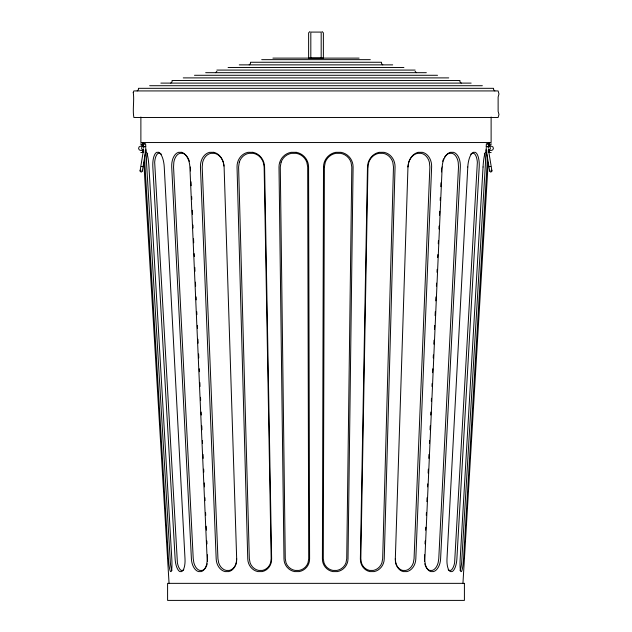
<?xml version="1.0" encoding="UTF-8"?>
<svg xmlns="http://www.w3.org/2000/svg" width="632" height="632" viewBox="0 0 632 632"><rect width="100%" height="100%" fill="white"/><g stroke="black" fill="none" stroke-linecap="round" stroke-linejoin="round"><path stroke-width="0.95" d="M407.964 166.99L395.324 558.909A12.917 10.23 -84.4 0 0 403.335 571.597L406.889 571.597A12.917 10.23 -84.4 0 0 415.817 558.909L431.632 166.99A14.915 11.81 -84.4 0 0 422.381 152.32L418.273 152.32A14.915 11.81 -84.4 0 0 407.964 166.99L408.786 162.187A13.801 10.934 -84.4 0 1 417.491 153.331L421.299 153.331A13.801 10.934 -84.4 0 1 429.365 162.187L429.863 166.99L414.055 558.72L413.328 562.843A11.803 9.346 -84.4 0 1 405.886 570.419L402.631 570.419A11.803 9.346 -84.4 0 1 395.735 562.843L395.308 558.72M424.554 554.785L424.53 561.192M425.028 543.954L425.162 541M425.636 530.177L425.771 527.222M426.292 515.412L426.418 512.457M426.9 501.634L427.074 497.7M427.548 486.869L427.682 483.914M428.156 473.092L428.33 469.157M428.812 458.326L428.986 454.392M429.46 443.561L429.594 440.615M430.068 429.784L430.242 425.849M430.724 415.019L430.85 412.072M431.332 401.241L431.459 398.286M431.98 386.476L432.114 383.529M432.588 372.698L432.762 368.764M433.244 357.933L433.37 354.979M433.852 344.156L434.026 340.221M434.5 329.391L434.674 325.456M435.108 315.613L435.282 311.679M435.764 300.848L435.938 296.914M436.412 286.083L436.546 283.136M437.02 272.305L437.154 269.351M437.676 257.54L437.802 254.593M438.284 243.762L438.418 240.808M438.94 228.997L439.066 226.051M439.548 215.22L439.722 211.286M440.196 200.455L440.33 197.508M440.804 186.677L440.978 182.743M441.46 171.912L441.634 167.978M207.47 561.192L207.446 554.785M486.016 149.792L485.866 152.344L486.679 152.391M488.623 148.244L488.204 147.011L486.221 146.395L486.379 143.843L491.672 144.072M487.201 143.891L488.718 143.891L488.583 146.016L489.942 146.774L490.424 148.259L489.768 149.681L488.331 150.266L488.204 152.391L491.159 152.573M462.94 583.352L488.204 162.219M489.271 144.507L489.389 142.54M236.692 558.72L236.265 562.843A11.803 9.346 84.4 0 1 229.369 570.419L226.114 570.419A11.803 9.346 84.4 0 1 218.672 562.843L217.945 558.72L202.201 166.99L202.698 162.187A13.801 10.934 84.4 0 1 210.772 153.331L214.572 153.331A13.801 10.934 84.4 0 1 223.286 162.187L223.957 166.034M145.715 147.382L145.81 149.942L142.358 171.051L141.173 172.165L140.059 170.98L143.567 149.571M486.292 147.382L486.19 149.942L489.65 171.051L490.835 172.165L491.941 170.98L488.433 149.571M143.235 150.803L143.385 152.099M143.377 148.244L143.796 147.011L145.779 146.395L145.621 143.843L140.328 144.072M489.65 171.051L489.958 170.221M140.059 170.98L140.423 170.174M137.144 90.929L138.448 89.626L138.448 88.322L493.553 88.322L493.553 89.626L494.856 90.929M170.759 83.108L172.062 81.805L172.062 80.501L459.938 80.501L459.938 81.805L461.242 83.108M215.575 72.68L216.879 71.384M249.19 64.867L250.493 63.563L250.493 62.26L381.507 62.26L381.507 63.563L382.81 64.867M144.807 143.891L143.29 143.891L143.417 146.016L142.058 146.774L141.576 148.259L142.232 149.681L143.669 150.266L143.804 152.391L140.841 152.573M309.877 31.6L308.621 32.864L308.621 58.057L323.379 58.057L323.379 32.864L322.123 31.6M490.764 166.485L489.144 166.595M142.856 166.595L141.244 166.485M143.417 146.016L140.454 146.197L139.072 146.956L138.582 148.441L139.245 149.863L140.715 150.448L143.669 150.266M143.835 146.513L145.779 146.395M145.321 152.391L146.134 152.344L145.984 149.792M272.906 58.12L359.095 58.12M261.703 59.653L370.297 59.653M239.291 64.867L392.709 64.867M228.089 67.474L403.911 67.474M216.879 70.081L415.121 70.081M205.677 72.68L426.324 72.68M194.474 75.287L437.526 75.287M183.264 77.894L448.736 77.894M160.86 83.108L471.14 83.108M149.658 85.715L482.342 85.715M147.659 153.331L147.351 153.331A13.801 1.801 86.6 0 0 146.498 162.187L170.364 562.843A11.803 1.54 86.6 0 0 171.991 570.419M484.341 153.331L484.657 153.331A13.801 1.801 -86.6 0 1 485.518 162.187L461.637 562.843A11.803 1.54 -86.6 0 1 460.009 570.419M488.583 146.016L491.546 146.197L492.928 146.956L493.418 148.441L492.755 149.863L491.285 150.448L488.331 150.266M486.221 146.395L488.173 146.513M415.121 71.384L416.425 72.68M491.578 170.174L491.941 170.98M142.042 170.221L142.358 171.051M488.765 150.803L488.615 152.099M142.611 142.54L142.729 144.507M143.796 162.219L169.06 583.352M190.382 166.99L190.548 170.932M191.03 181.755L191.204 185.697M191.678 196.52L191.804 199.475M192.286 210.298L192.46 214.24M192.934 225.063L193.06 228.018M193.542 238.841L193.716 242.783M194.19 253.606L194.324 256.56M194.798 267.383L194.972 271.325M195.446 282.149L195.62 286.083M196.094 296.914L196.228 299.868M196.75 311.679L196.876 314.625M197.35 325.456L197.484 328.411M197.958 339.234L198.132 343.168M198.606 353.999L198.78 357.933M199.262 368.764L199.388 371.711M199.862 382.542L200.036 386.476M200.518 397.307L200.644 400.253M201.166 412.072L201.292 415.019M201.774 425.849L201.948 429.784M202.422 440.615L202.548 443.561M203.03 454.392L203.204 458.326M203.678 469.157L203.804 472.104M204.286 482.935L204.46 486.869M204.934 497.7L205.068 500.647M205.582 512.457L205.716 515.412M206.19 526.243L206.364 530.177M206.838 541L206.972 543.954M491.119 116.991L491.119 142.54L140.881 142.54L140.881 116.991M321.182 57.986L321.182 32.09L310.818 32.09L310.818 57.986M442.677 161.302A13.801 8.39 -85.7 0 1 443.68 158.79M444.604 157.163A13.801 8.39 -85.7 0 1 449.273 153.331L452.188 153.331A13.801 8.39 -85.7 0 1 458.208 162.187L458.5 166.99L438.766 558.72L438.126 562.843A11.803 7.173 -85.7 0 1 432.272 570.419L429.776 570.419A11.803 7.173 -85.7 0 1 425.707 566.391M425.368 565.585A11.803 7.173 -85.7 0 1 424.822 563.791M470.737 154.248A13.801 5.269 -86.3 0 1 471.97 153.331L473.803 153.331A13.801 5.269 -86.3 0 1 477.358 162.187L454.606 562.843A11.803 4.511 -86.3 0 1 450.727 570.419L449.162 570.419A11.803 4.511 -86.3 0 1 448.199 569.63M183.801 569.63A11.803 4.511 86.3 0 1 182.838 570.419L181.273 570.419A11.803 4.511 86.3 0 1 177.395 562.843L154.674 162.187A13.801 5.269 86.3 0 1 158.229 153.331L160.062 153.331A13.801 5.269 86.3 0 1 161.294 154.248M207.178 563.791A11.803 7.173 85.7 0 1 206.632 565.585M206.293 566.391A11.803 7.173 85.7 0 1 202.224 570.419L199.728 570.419A11.803 7.173 85.7 0 1 193.874 562.843L193.234 558.72L173.555 166.99L173.84 162.187A13.801 8.39 85.7 0 1 179.859 153.331L182.782 153.331A13.801 8.39 85.7 0 1 187.981 158.04M188.375 158.79A13.801 8.39 85.7 0 1 189.379 161.302M323.497 166.99L322.399 558.909A12.917 12.782 -65.5 0 0 332.882 571.597L337.33 571.597A12.917 12.782 -65.5 0 0 348.011 558.909L353.083 166.99A14.915 14.765 -65.5 0 0 340.972 152.32L335.837 152.32A14.915 14.765 -65.5 0 0 323.497 166.99M324.398 166.99L323.3 558.72L323.987 562.843A11.803 11.676 -65.5 0 0 332.89 570.419L336.959 570.419A11.803 11.676 -65.5 0 0 345.973 562.843L346.731 558.72L351.803 166.99L350.997 162.187A13.801 13.659 -65.5 0 0 340.577 153.331L335.829 153.331A13.801 13.659 -65.5 0 0 325.275 162.187L324.398 166.99M488.947 145.06C489.018 147.311 489.287 142.824 488.947 145.06M489.318 151.372C489.397 153.639 489.666 149.144 489.318 151.372M489.705 145.099C489.776 147.359 490.045 142.871 489.705 145.099M367.484 166.99L360.374 558.909A12.917 11.913 -81.2 0 0 369.941 571.597L374.089 571.597A12.917 11.913 -81.2 0 0 384.24 558.909L395.047 166.99A14.915 13.754 -81.2 0 0 383.995 152.32L379.208 152.32A14.915 13.754 -81.2 0 0 367.484 166.99M367.935 166.99L360.833 558.72L361.409 562.843A11.803 10.878 -81.2 0 0 369.586 570.419L373.378 570.419A11.803 10.878 -81.2 0 0 381.902 562.843L382.668 558.72L393.475 166.99L392.796 162.187A13.801 12.727 -81.2 0 0 383.229 153.331L378.805 153.331A13.801 12.727 -81.2 0 0 368.827 162.187L367.935 166.99M442.171 166.99L424.87 558.909A12.917 7.845 -85.7 0 0 430.763 571.597L433.497 571.597A12.917 7.845 -85.7 0 0 440.591 558.909L460.333 166.99A14.915 9.069 -85.7 0 0 453.523 152.32L450.363 152.32A14.915 9.069 -85.7 0 0 442.171 166.99M467.783 166.99L446.99 558.909A12.917 4.93 -86.3 0 0 450.379 571.597L452.093 571.597A12.917 4.93 -86.3 0 0 456.873 558.909L479.198 166.99A14.915 5.696 -86.3 0 0 475.288 152.32L473.305 152.32A14.915 5.696 -86.3 0 0 467.783 166.99M483.046 166.99L460.191 558.909A12.917 1.683 -86.6 0 0 460.831 571.597L461.423 571.597A12.917 1.683 -86.6 0 0 463.564 558.909L486.94 166.99A14.915 1.943 -86.6 0 0 486.198 152.32L485.526 152.32A14.915 1.943 -86.6 0 0 483.046 166.99M133.249 92.398C134.474 100.646 132.396 109.47 133.873 117.497L498.127 117.497L498.972 114.439L498.127 111.374L498.127 97.052L498.972 93.986L498.127 90.929L133.873 90.929L133.249 92.398M239.283 162.187L238.604 166.99L249.332 558.72L250.098 562.843A11.803 10.878 81.2 0 0 258.622 570.419L262.414 570.419A11.803 10.878 81.2 0 0 270.591 562.843L271.168 558.72L264.144 166.99L263.244 162.187A13.801 12.727 81.2 0 0 253.274 153.331L248.85 153.331A13.801 12.727 81.2 0 0 239.283 162.187M281.09 162.187L280.284 166.99L285.269 558.72L286.027 562.843A11.803 11.676 65.5 0 0 295.041 570.419L299.11 570.419A11.803 11.676 65.5 0 0 308.013 562.843L308.7 558.72L307.689 166.99L306.812 162.187A13.801 13.659 65.5 0 0 296.258 153.331L291.502 153.331A13.801 13.659 65.5 0 0 281.09 162.187M142.153 144.341L142.247 145.874L142.153 144.341M142.911 144.301L143.006 145.826L142.911 144.301M142.532 150.621L142.627 152.146L142.532 150.621M146.49 152.32L145.81 152.32A14.915 1.943 86.6 0 0 145.068 166.99L168.436 558.909A12.917 1.683 86.6 0 0 170.577 571.597L171.169 571.597A12.917 1.683 86.6 0 0 171.809 558.909L148.962 166.99A14.915 1.943 86.6 0 0 146.49 152.32M158.727 152.32L156.744 152.32A14.915 5.696 86.3 0 0 152.833 166.99L175.127 558.909A12.917 4.93 86.3 0 0 179.907 571.597L181.621 571.597A12.917 4.93 86.3 0 0 185.01 558.909L164.249 166.99A14.915 5.696 86.3 0 0 158.727 152.32M181.684 152.32L178.532 152.32A14.915 9.069 85.7 0 0 171.722 166.99L191.409 558.909A12.917 7.845 85.7 0 0 198.503 571.597L201.237 571.597A12.917 7.845 85.7 0 0 207.13 558.909L189.884 166.99A14.915 9.069 85.7 0 0 181.684 152.32M213.798 152.32L209.682 152.32A14.915 11.81 84.4 0 0 200.439 166.99L216.183 558.909A12.917 10.23 84.4 0 0 225.111 571.597L228.666 571.597A12.917 10.23 84.4 0 0 236.676 558.909L224.107 166.99A14.915 11.81 84.4 0 0 213.798 152.32M252.871 152.32L248.084 152.32A14.915 13.754 81.2 0 0 237.032 166.99L247.76 558.909A12.917 11.913 81.2 0 0 257.911 571.597L262.059 571.597A12.917 11.913 81.2 0 0 271.626 558.909L264.595 166.99A14.915 13.754 81.2 0 0 252.871 152.32M296.25 152.32L291.115 152.32A14.915 14.765 65.5 0 0 279.004 166.99L283.989 558.909A12.917 12.782 65.5 0 0 294.67 571.597L299.118 571.597A12.917 12.782 65.5 0 0 309.601 558.909L308.582 166.99A14.915 14.765 65.5 0 0 296.25 152.32M464.409 583.352L167.591 583.352L167.591 600.4L464.409 600.4L464.409 583.352"/></g></svg>
